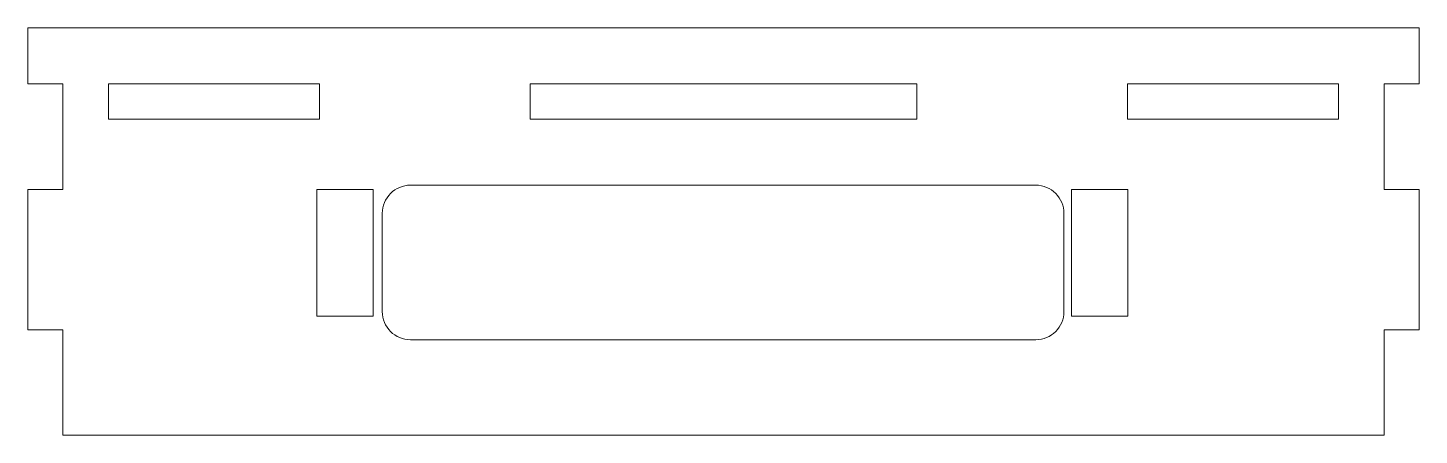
# Model space of a CAD drawing. Header units: millimetres. Extents: x -99 to 99, y -25 to 33.
import ezdxf

# ---------------------------------------------------------------- set-up
doc = ezdxf.new("R2010")
doc.units = ezdxf.units.MM

msp = doc.modelspace()

# ---------------------------------------------------------------- linework, layer by layer
at = {"color": 1, "lineweight": 5, "true_color": 0xff0000, "flags": 128}
for points in [[(-94.09, 24.62), (-94.09, 9.62), (-99.09, 9.62), (-99.09, -10.38), (-94.09, -10.38), (-94.09, -25.38), (93.91, -25.38), (93.91, -10.38), (98.91, -10.38), (98.91, 9.62), (93.91, 9.62), (93.91, 24.62), (98.91, 24.62), (98.91, 32.62), (-99.09, 32.62), (-99.09, 24.62)], [(-87.59, 19.62), (-87.59, 24.62), (-57.59, 24.62), (-57.59, 19.62)], [(-27.59, 19.62), (-27.59, 24.62), (27.41, 24.62), (27.41, 19.62)], [(57.41, 19.62), (57.41, 24.62), (87.41, 24.62), (87.41, 19.62)], [(-49.94, -8.45), (-57.94, -8.45), (-57.94, 9.62), (-49.94, 9.62)], [(49.45, 9.62), (57.45, 9.62), (57.45, -8.45), (49.45, -8.45)]]:
    msp.add_lwpolyline(points, close=True, dxfattribs=at)
msp.add_lwpolyline([(-48.64, 6.21, -0.414214), (-44.64, 10.21), (44.36, 10.21, -0.414214), (48.36, 6.21), (48.36, -7.79, -0.414214), (44.36, -11.79), (-44.64, -11.79, -0.414214), (-48.64, -7.79)], format="xyb", close=True, dxfattribs=at)

doc.saveas('drawing.dxf')
